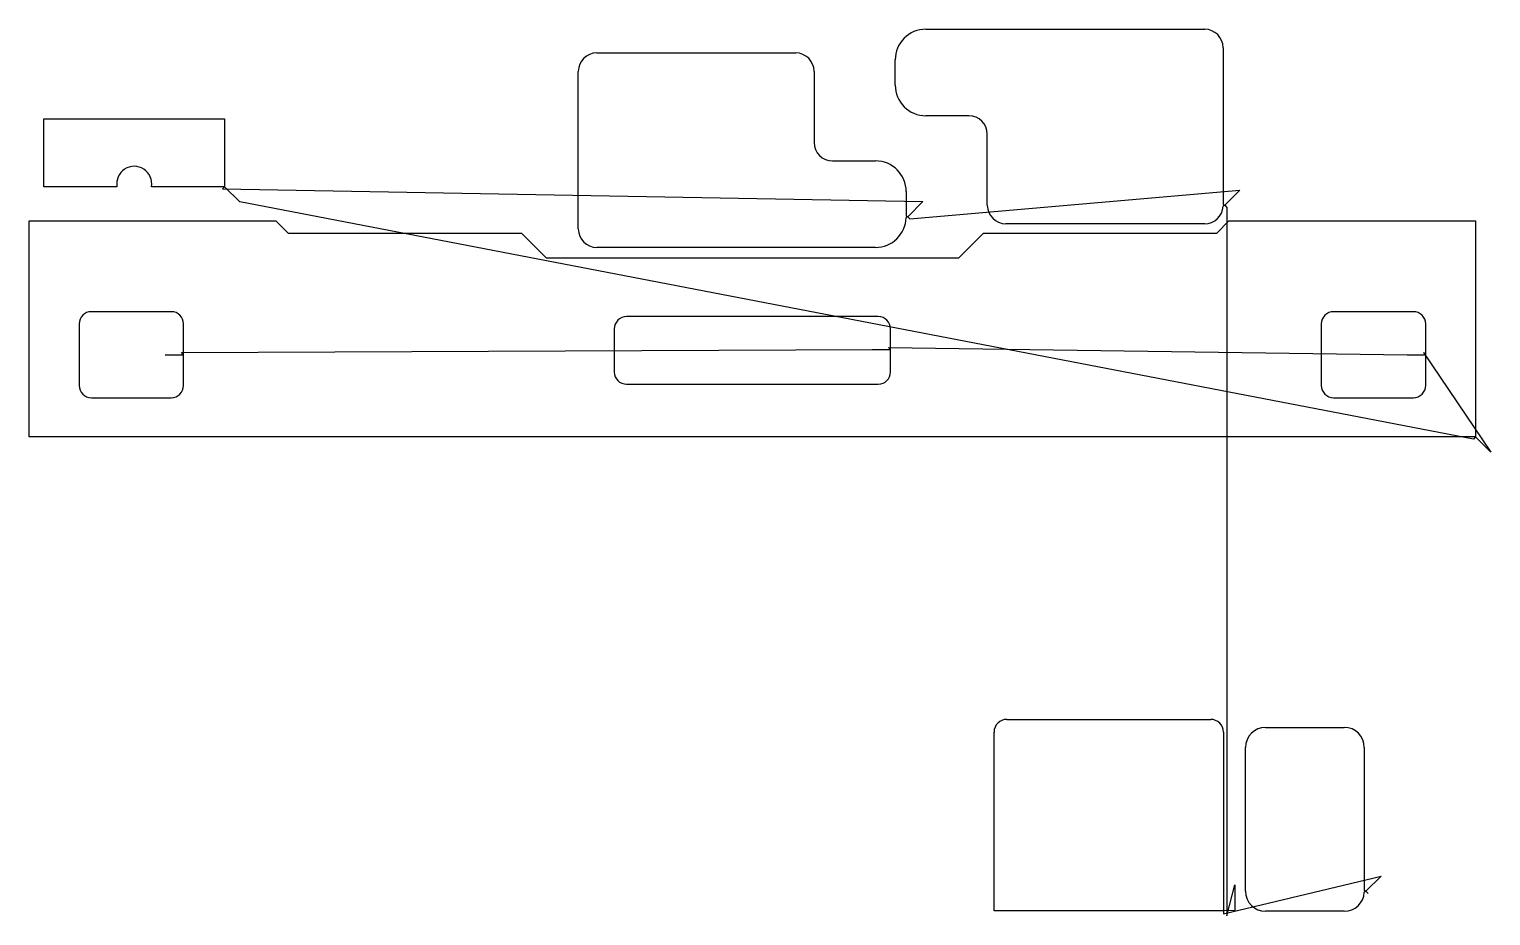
# Model space of a CAD drawing. Header units: metres. Extents: x 7 to 2388, y 0 to 1443.
import ezdxf

# ---------------------------------------------------------------- set-up
doc = ezdxf.new("R2010")
doc.units = ezdxf.units.M

msp = doc.modelspace()

# ---------------------------------------------------------------- linework, layer by layer
at = {"layer": 'TOOL_0'}
for p, q in [((1467.725, 1443.196), (1921.725, 1443.196)), ((931.599, 1404.643), (1255.599, 1404.643)), ((1951.725, 1413.196), (1951.725, 1158.096)), ((1417.725, 1352.396), (1417.725, 1393.196)), ((901.599, 1118.043), (901.599, 1374.643)), ((1285.599, 1374.643), (1285.599, 1258.843)), ((31.139, 1186.84), (31.139, 1297.24)), ((31.139, 1297.24), (325.539, 1297.24)), ((325.539, 1297.24), (325.539, 1186.84)), ((1537.725, 1302.396), (1467.725, 1302.396)), ((1567.725, 1156.596), (1567.725, 1272.396)), ((1315.599, 1228.843), (1385.599, 1228.843)), ((150.229, 1186.84), (31.139, 1186.84)), ((325.539, 1186.84), (206.449, 1186.84)), ((325.539, 1186.84), (322.003, 1183.304)), ((322.003, 1183.304), (1462.936, 1162.772)), ((350.288, 1162.091), (325.539, 1186.84)), ((1435.599, 1178.843), (1435.599, 1139.543)), ((1441.724, 1134.488), (1979.056, 1181.312)), ((1979.056, 1181.312), (1954.307, 1156.563)), ((2359.341, 775.946), (350.288, 1162.091)), ((1462.936, 1162.772), (1438.187, 1138.023)), ((1954.307, 1156.563), (1951.688, 1155.096)), ((1951.725, 1158.096), (1954.306, 1156.564)), ((1954.306, 1156.564), (1957.842, 1153.028)), ((1957.842, 1153.028), (1957.842, 0.004)), ((7.377, 779.482), (7.377, 1131.282)), ((7.377, 1131.282), (409, 1131.282)), ((409, 1131.282), (429, 1111.282)), ((1438.187, 1138.023), (1435.576, 1136.543)), ((1435.599, 1139.543), (1438.188, 1138.024)), ((1438.188, 1138.024), (1441.724, 1134.488)), ((1921.725, 1126.596), (1597.725, 1126.596)), ((1941.254, 1111.282), (1961.254, 1131.282)), ((1961.254, 1131.282), (2362.877, 1131.282)), ((2362.877, 1131.282), (2362.877, 779.482)), ((429, 1111.282), (809, 1111.282)), ((809, 1111.282), (849, 1071.282)), ((1521.254, 1071.282), (1561.254, 1111.282)), ((1561.254, 1111.282), (1941.254, 1111.282)), ((849, 1071.282), (1521.254, 1071.282)), ((1385.598, 1088.043), (931.599, 1088.043)), ((238.63, 983.379), (108.63, 983.379)), ((2261.628, 983.381), (2131.628, 983.381)), ((88.63, 963.379), (88.63, 863.379)), ((258.63, 913.379), (258.63, 963.379)), ((960.129, 955.38), (960.129, 885.38)), ((1390.129, 975.38), (980.129, 975.38)), ((1410.129, 921.783), (1410.129, 955.38)), ((2111.628, 963.381), (2111.628, 863.381)), ((2281.628, 913.381), (2281.628, 963.381)), ((228.63, 913.379), (258.63, 913.379)), ((255.094, 916.915), (1380.129, 921.783)), ((258.63, 913.379), (255.094, 916.915)), ((258.63, 863.379), (258.63, 913.379)), ((1380.129, 921.783), (1410.129, 921.783)), ((1410.129, 921.783), (1406.593, 925.319)), ((1406.593, 925.319), (2251.628, 913.381)), ((1410.129, 885.38), (1410.129, 921.783)), ((2251.628, 913.381), (2281.628, 913.381)), ((2281.628, 913.381), (2278.092, 916.917)), ((2278.092, 916.917), (2387.626, 754.733)), ((2281.628, 863.381), (2281.628, 913.381)), ((980.129, 865.38), (1390.129, 865.38)), ((108.63, 843.379), (238.63, 843.379)), ((2131.628, 843.381), (2261.628, 843.381)), ((2362.877, 779.482), (7.377, 779.482)), ((2362.877, 779.482), (2359.341, 775.946)), ((2387.626, 754.733), (2362.877, 779.482)), ((1599.454, 319.769), (1931.454, 319.769)), ((1578.654, 8.169), (1578.654, 298.969)), ((1952.254, 298.969), (1952.254, 8.169)), ((2020.985, 306.637), (2148.985, 306.637)), ((1988.285, 39.937), (1988.285, 273.937)), ((2181.685, 273.937), (2181.685, 41.437)), ((1952.382, 3.352), (2209.017, 64.656)), ((1957.842, 0.004), (1970.724, 50.131)), ((1970.724, 50.131), (1970.724, 8.654)), ((2209.017, 64.656), (2184.268, 39.907)), ((2184.268, 39.907), (2181.651, 38.437)), ((2181.685, 41.437), (2184.268, 39.907)), ((2184.268, 39.907), (2187.804, 36.371)), ((1952.254, 8.169), (1578.654, 8.169)), ((1970.724, 8.654), (1952.254, 8.169)), ((1952.254, 8.169), (1952.382, 3.352)), ((2148.985, 7.237), (2020.985, 7.237))]:
    msp.add_line(p, q, dxfattribs=at)
for centre, radius, start, end in [((1467.725, 1393.196), 50, 90, 180), ((1921.725, 1413.196), 30, 0, 90), ((931.599, 1374.643), 30, 90, 180), ((1255.599, 1374.643), 30, 0, 90), ((1467.725, 1352.396), 50, 180, 270), ((1537.725, 1272.396), 30, 0, 90), ((1315.599, 1258.843), 30, 180, 270), ((178.339, 1191.54), 28.5, 350.507933, 189.492067), ((1385.599, 1178.843), 50, 0, 90), ((1597.725, 1156.596), 30, 180, 270), ((1921.726, 1156.596), 30, 269.99809, 357.133971), ((1385.599, 1138.043), 50, 269.998854, 358.280852), ((931.599, 1118.043), 30, 180, 270), ((108.63, 963.379), 20, 90, 180), ((238.63, 963.379), 20, 0, 90), ((2131.628, 963.381), 20, 90, 180), ((2261.628, 963.381), 20, 0, 90), ((980.129, 955.38), 20, 90, 180), ((1390.129, 955.38), 20, 0, 90), ((980.129, 885.38), 20, 180, 270), ((1390.129, 885.38), 20, 270, 0), ((108.63, 863.379), 20, 180, 270), ((238.63, 863.379), 20, 270, 0), ((2131.628, 863.381), 20, 180, 270), ((2261.628, 863.381), 20, 270, 0), ((1599.454, 298.969), 20.8, 90, 180), ((1931.454, 298.969), 20.8, 0, 90), ((2020.985, 273.937), 32.7, 90, 180), ((2148.985, 273.937), 32.7, 0, 90), ((2020.985, 39.937), 32.7, 180, 270), ((2148.985, 39.937), 32.7, 270, 357.370865)]:
    msp.add_arc(centre, radius, start, end, dxfattribs=at)

doc.saveas('drawing.dxf')
